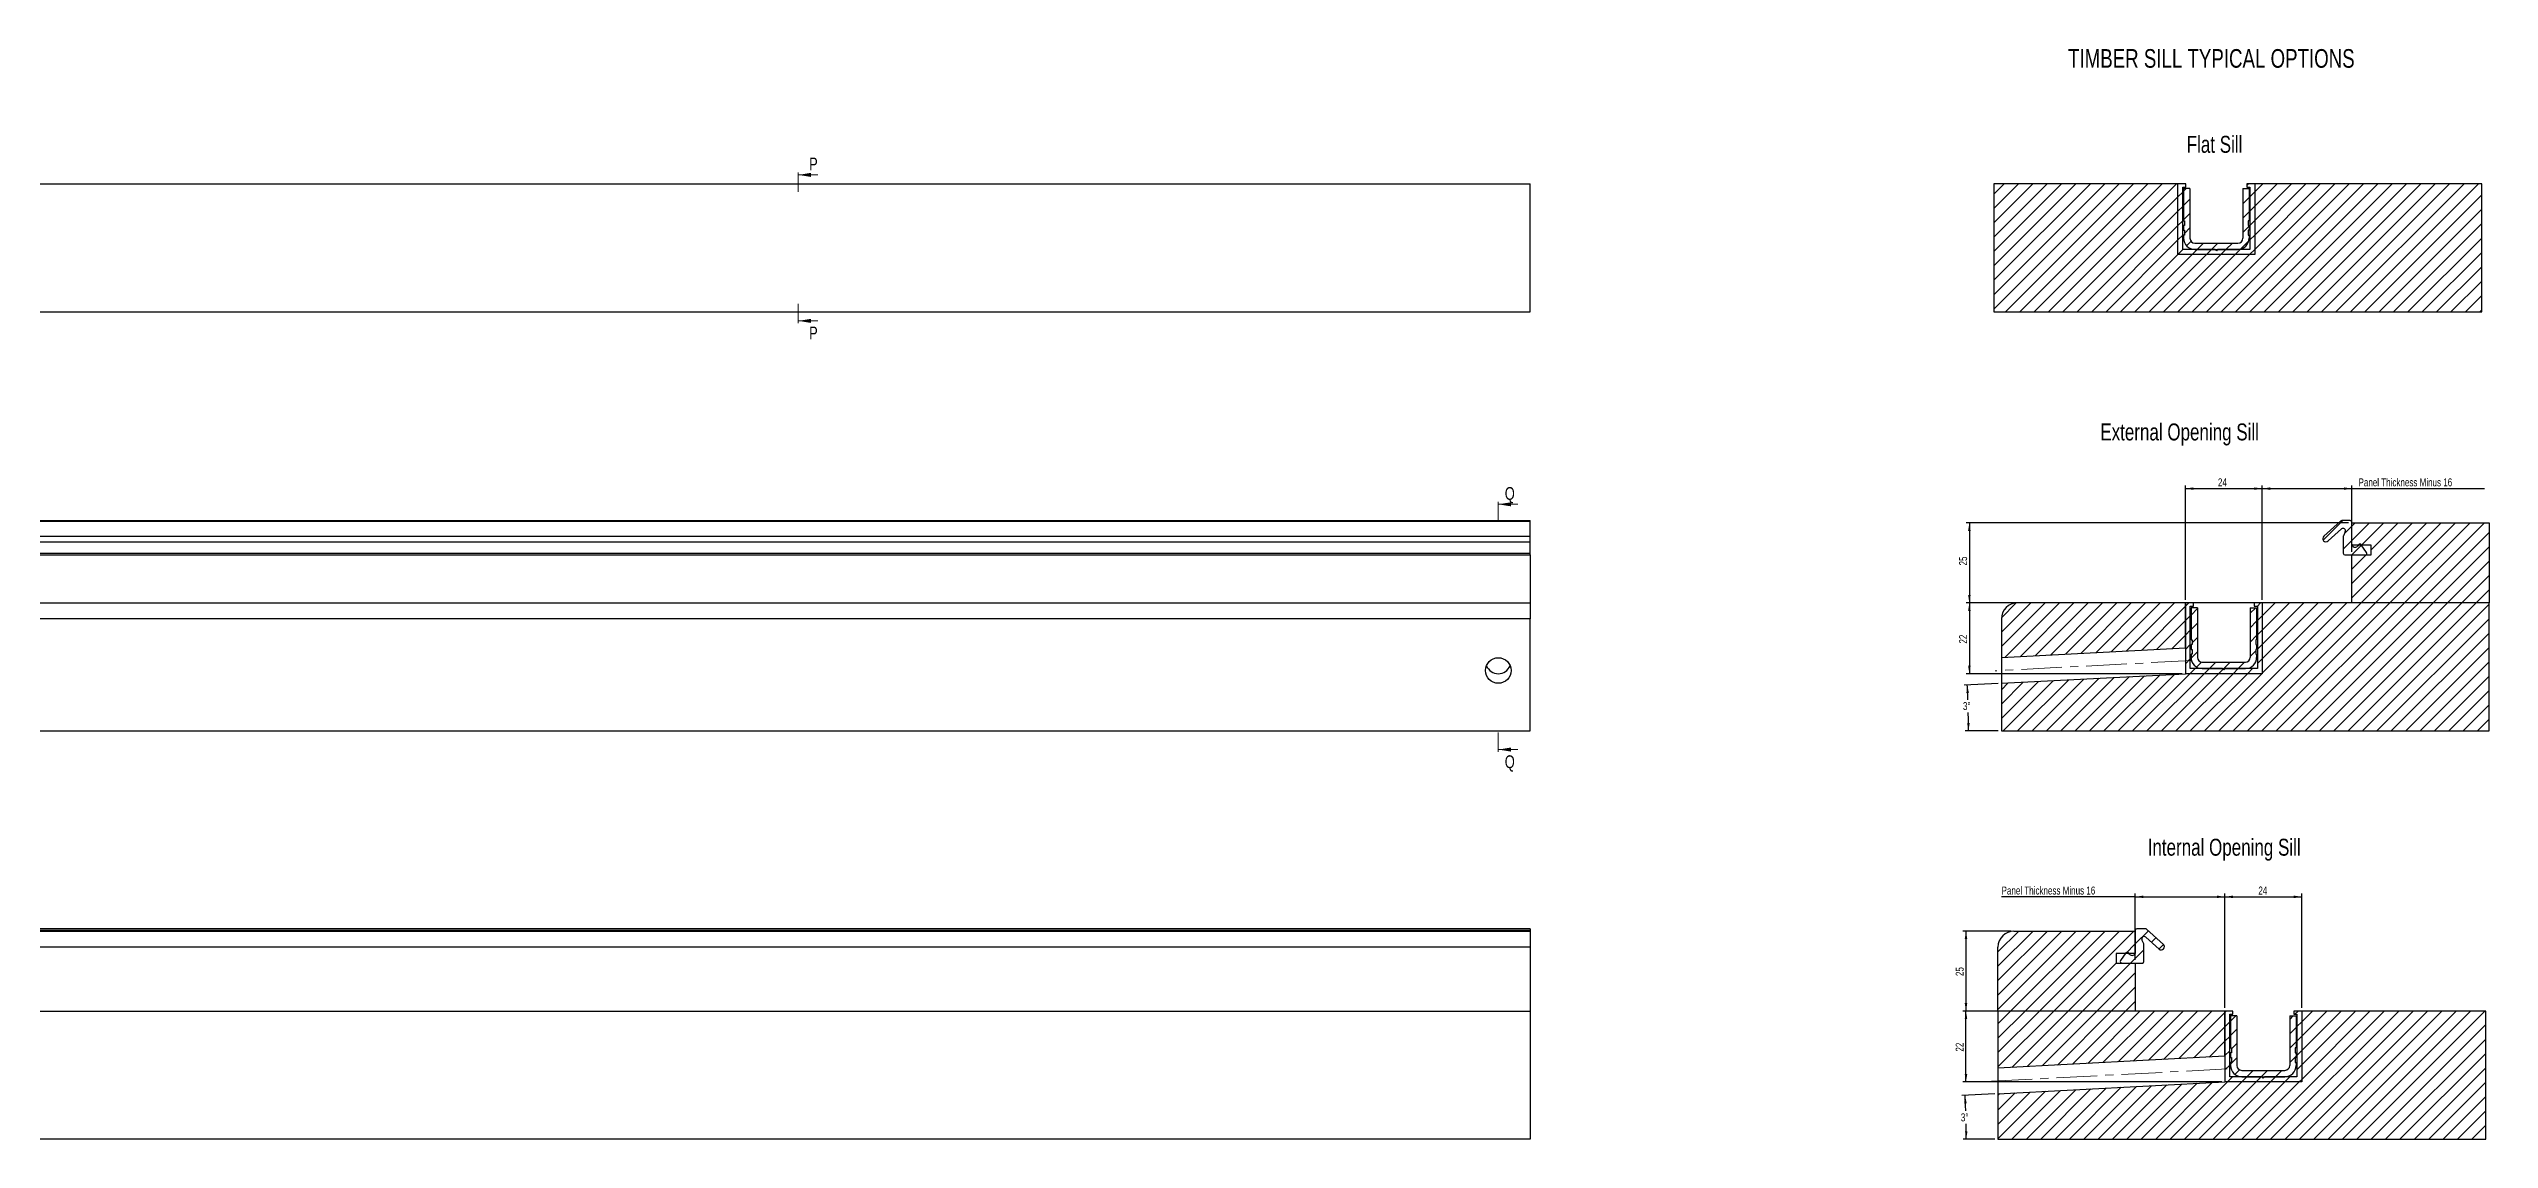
# Paper-space layout 'Sheet3' of a CAD drawing. Header units: millimetres. Extents: x -293767 to 11212, y 2725 to 20337.
# Drawn here: x -26910 to 11212, y 3308 to 20337 of the extents above; entities that cross this region are included whole.
import ezdxf

# ---------------------------------------------------------------- set-up
doc = ezdxf.new("R2010")
doc.units = ezdxf.units.MM
doc.linetypes.add('CENTERX2', pattern=[20.32, 12.7, -2.54, 2.54, -2.54])
doc.layers.add('FORMAT', color=7, linetype='Continuous')
doc.styles.add('SLDTEXTSTYLE0', font='TXT', dxfattribs={"width": 0.75})
doc.dimstyles.new('SLDDIMSTYLE5', dxfattribs={"dimtxt": 125, "dimasz": 125, "dimexe": 0, "dimexo": 0.0625, "dimgap": 31.25, "dimtad": 0, "dimtih": 1, "dimtoh": 1, "dimdec": 4, "dimzin": 12, "dimdsep": 46, "dimtxsty": 'SLDTEXTSTYLE0', "dimsah": 1, "dimcen": 0.09, "dimazin": 3, "dimtfac": 1, "dimtofl": 0, "dimtmove": 0, "dimatfit": 3, "dimfxl": 1, "dimfrac": 2, "dimtolj": 1, "dimtzin": 12, "dimarcsym": 0})
doc.dimstyles.new('SLDDIMSTYLE6', dxfattribs={"dimtxt": 125, "dimasz": 125, "dimexe": 0, "dimexo": 0.0625, "dimgap": 31.25, "dimtad": 1, "dimdec": 0, "dimlfac": 0.02, "dimrnd": 1e-09, "dimzin": 12, "dimdsep": 46, "dimtxsty": 'SLDTEXTSTYLE0', "dimsah": 1, "dimcen": 0.09, "dimadec": 0, "dimazin": 3, "dimtfac": 1, "dimtofl": 0, "dimtmove": 0, "dimatfit": 3, "dimfxl": 1, "dimfrac": 2, "dimtolj": 1, "dimtzin": 12, "dimarcsym": 0})

# ---------------------------------------------------------------- blocks, each defined once
blk = doc.blocks.new('_D_44')
at = {"layer": 'FORMAT', "color": 7, "ltscale": 50}
for p, q in [((3542, 10425), (3009, 10397)), ((3542, 9683), (3027, 9683))]:
    blk.add_line(p, q, dxfattribs=at)
for start, end in [(2.048, 3), (0, 1.2171)]:
    blk.add_arc((-10610, 9683), 13688, start, end, dxfattribs=at)
for points in [[(3059, 10399), (3045, 10274), (3085, 10275)], [(3077, 9683), (3097, 9808), (3057, 9808)]]:
    blk.add_solid(points, dxfattribs=at)
at = {"layer": 'FORMAT', "color": 7, "ltscale": 50, "insert": (2992, 10135), "char_height": 125, "attachment_point": 1, "style": 'SLDTEXTSTYLE0'}
blk.add_mtext('3°', dxfattribs=at)
blk = doc.blocks.new('_D_45')
at = {"layer": 'FORMAT', "color": 7, "ltscale": 50}
for p, q in [((9017, 12933), (3042, 12933)), ((3092, 12933), (3092, 11683)), ((7617, 11683), (3042, 11683))]:
    blk.add_line(p, q, dxfattribs=at)
for points in [[(3092, 12933), (3072, 12808), (3112, 12808)], [(3092, 11683), (3112, 11808), (3072, 11808)]]:
    blk.add_solid(points, dxfattribs=at)
at = {"layer": 'FORMAT', "color": 7, "ltscale": 50, "insert": (2931, 12268), "char_height": 125, "attachment_point": 1, "rotation": 90, "style": 'SLDTEXTSTYLE0'}
blk.add_mtext('25', dxfattribs=at)
blk = doc.blocks.new('_D_46')
at = {"layer": 'FORMAT', "color": 7, "ltscale": 50}
for p, q in [((7667, 11733), (7667, 13518)), ((7667, 13468), (9067, 13468)), ((9067, 12483), (9067, 13518)), ((9067, 13468), (11141, 13468))]:
    blk.add_line(p, q, dxfattribs=at)
for points in [[(7667, 13468), (7792, 13448), (7792, 13488)], [(9067, 13468), (8942, 13488), (8942, 13448)]]:
    blk.add_solid(points, dxfattribs=at)
at = {"layer": 'FORMAT', "color": 7, "ltscale": 50, "insert": (9171, 13629), "char_height": 125, "attachment_point": 1, "style": 'SLDTEXTSTYLE0'}
blk.add_mtext('Panel Thickness Minus 16', dxfattribs=at)
blk = doc.blocks.new('_D_47')
at = {"layer": 'FORMAT', "color": 7, "ltscale": 50}
for p, q in [((6467, 11733), (6467, 13518)), ((6467, 13468), (7667, 13468)), ((7667, 11733), (7667, 13518))]:
    blk.add_line(p, q, dxfattribs=at)
for points in [[(6467, 13468), (6592, 13448), (6592, 13488)], [(7667, 13468), (7542, 13488), (7542, 13448)]]:
    blk.add_solid(points, dxfattribs=at)
at = {"layer": 'FORMAT', "color": 7, "ltscale": 50, "insert": (6975, 13629), "char_height": 125, "attachment_point": 1, "style": 'SLDTEXTSTYLE0'}
blk.add_mtext('24', dxfattribs=at)
blk = doc.blocks.new('_D_48')
at = {"layer": 'FORMAT', "color": 7, "ltscale": 50}
for p, q in [((6417, 11683), (3042, 11683)), ((3092, 11683), (3092, 10578)), ((6417, 10578), (3042, 10578))]:
    blk.add_line(p, q, dxfattribs=at)
for points in [[(3092, 11683), (3072, 11558), (3112, 11558)], [(3092, 10578), (3112, 10703), (3072, 10703)]]:
    blk.add_solid(points, dxfattribs=at)
at = {"layer": 'FORMAT', "color": 7, "ltscale": 50, "insert": (2931, 11048), "char_height": 125, "attachment_point": 1, "rotation": 90, "style": 'SLDTEXTSTYLE0'}
blk.add_mtext('22', dxfattribs=at)
blk = doc.blocks.new('_D_49')
at = {"layer": 'FORMAT', "color": 7, "ltscale": 50}
for p, q in [((3489, 4015), (2976, 3988)), ((3489, 3308), (2993, 3308))]:
    blk.add_line(p, q, dxfattribs=at)
for start, end in [(1.9362, 3), (0, 1.0638)]:
    blk.add_arc((-9994, 3308), 13037, start, end, dxfattribs=at)
for points in [[(3025, 3991), (3011, 3865), (3051, 3867)], [(3043, 3308), (3063, 3433), (3023, 3433)]]:
    blk.add_solid(points, dxfattribs=at)
at = {"layer": 'FORMAT', "color": 7, "ltscale": 50, "insert": (2959, 3711), "char_height": 125, "attachment_point": 1, "style": 'SLDTEXTSTYLE0'}
blk.add_mtext('3°', dxfattribs=at)
blk = doc.blocks.new('_D_50')
at = {"layer": 'FORMAT', "color": 7, "ltscale": 50}
for p, q in [((5684, 7093), (3595, 7093)), ((5684, 6108), (5684, 7143)), ((5684, 7093), (7084, 7093)), ((7084, 5358), (7084, 7143))]:
    blk.add_line(p, q, dxfattribs=at)
for points in [[(5684, 7093), (5809, 7073), (5809, 7113)], [(7084, 7093), (6959, 7113), (6959, 7073)]]:
    blk.add_solid(points, dxfattribs=at)
at = {"layer": 'FORMAT', "color": 7, "ltscale": 50, "insert": (3595, 7254), "char_height": 125, "attachment_point": 1, "style": 'SLDTEXTSTYLE0'}
blk.add_mtext('Panel Thickness Minus 16', dxfattribs=at)
blk = doc.blocks.new('_D_51')
at = {"layer": 'FORMAT', "color": 7, "ltscale": 50}
for p, q in [((7084, 5358), (7084, 7143)), ((7084, 7093), (8284, 7093)), ((8284, 5358), (8284, 7143))]:
    blk.add_line(p, q, dxfattribs=at)
for points in [[(7084, 7093), (7209, 7073), (7209, 7113)], [(8284, 7093), (8159, 7113), (8159, 7073)]]:
    blk.add_solid(points, dxfattribs=at)
at = {"layer": 'FORMAT', "color": 7, "ltscale": 50, "insert": (7606, 7254), "char_height": 125, "attachment_point": 1, "style": 'SLDTEXTSTYLE0'}
blk.add_mtext('24', dxfattribs=at)
blk = doc.blocks.new('_D_52')
at = {"layer": 'FORMAT', "color": 7, "ltscale": 50}
for p, q in [((7034, 5308), (2989, 5308)), ((3039, 4203), (3039, 5308)), ((7034, 4203), (2989, 4203))]:
    blk.add_line(p, q, dxfattribs=at)
for points in [[(3039, 5308), (3019, 5183), (3059, 5183)], [(3039, 4203), (3059, 4328), (3019, 4328)]]:
    blk.add_solid(points, dxfattribs=at)
at = {"layer": 'FORMAT', "color": 7, "ltscale": 50, "insert": (2878, 4676), "char_height": 125, "attachment_point": 1, "rotation": 90, "style": 'SLDTEXTSTYLE0'}
blk.add_mtext('22', dxfattribs=at)
blk = doc.blocks.new('_D_53')
at = {"layer": 'FORMAT', "color": 7, "ltscale": 50}
for p, q in [((3739, 6558), (2989, 6558)), ((3039, 6558), (3039, 5308)), ((3489, 5308), (2989, 5308))]:
    blk.add_line(p, q, dxfattribs=at)
for points in [[(3039, 6558), (3019, 6433), (3059, 6433)], [(3039, 5308), (3059, 5433), (3019, 5433)]]:
    blk.add_solid(points, dxfattribs=at)
at = {"layer": 'FORMAT', "color": 7, "ltscale": 50, "insert": (2878, 5856), "char_height": 125, "attachment_point": 1, "rotation": 90, "style": 'SLDTEXTSTYLE0'}
blk.add_mtext('25', dxfattribs=at)

psp = doc.layouts.new('Sheet3')

# ---------------------------------------------------------------- hatches: boundary and pattern name
at = {"linetype": 'Continuous', "lineweight": 18, "ltscale": 50}
h = psp.add_hatch(dxfattribs=at)
h.set_pattern_fill('ANSI31', scale=50, style=0)
edge = h.paths.add_edge_path(flags=0)
edge.add_line((8957.25535, 12433.03267), (9277.25535, 12433.03267))
edge.add_arc((9277.25535, 12458.03267), 25, 270, 395)
edge.add_line((9297.73415, 12472.37208), (9213.70924, 12592.37208))
edge.add_arc((9193.23044, 12578.03267), 25, 35, 141.45542729)
edge.add_line((9173.67735, 12593.61075), (9156.36153, 12571.8765))
edge.add_arc((9117.25535, 12603.03267), 50, 180, 321.45542729, ccw=False)
edge.add_line((9067.25535, 12603.03267), (9067.25535, 12943.03267))
edge.add_arc((9042.25535, 12943.03267), 25, 0, 90)
edge.add_line((9042.25535, 12968.03267), (8908.09962, 12968.03267))
edge.add_arc((8908.09962, 12943.03267), 25, 90, 132)
edge.add_line((8891.37136, 12961.61129), (8628.79882, 12725.18991))
edge.add_arc((8662.25535, 12688.03267), 50, 132, 312)
edge.add_line((8695.71188, 12650.87542), (8903.83883, 12838.27378))
edge.add_arc((8929.26161, 12810.03893), 37.99374, -25, 132, ccw=False)
edge.add_line((8963.69563, 12793.98208), (8934.59765, 12731.58126))
edge.add_arc((8957.25535, 12721.01581), 25, 155, 180)
edge.add_line((8932.25535, 12721.01581), (8932.25535, 12458.03267))
edge.add_arc((8957.25535, 12458.03267), 25, 180, 270)
h = psp.add_hatch(dxfattribs=at)
h.set_pattern_fill('ANSI31', scale=50, style=0)
edge = h.paths.add_edge_path(flags=0)
edge.add_line((5537.389, 6217.58124), (5453.36409, 6097.58124))
edge.add_arc((5473.84289, 6083.24183), 25, 145, 270)
edge.add_line((5473.84289, 6058.24183), (5793.84289, 6058.24183))
edge.add_arc((5793.84289, 6083.24183), 25, 270, 360)
edge.add_line((5818.84289, 6083.24183), (5818.84289, 6346.22497))
edge.add_arc((5793.84289, 6346.22497), 25, 0, 25)
edge.add_line((5816.50059, 6356.79043), (5787.40261, 6419.19124))
edge.add_arc((5821.83663, 6435.24809), 37.99374, 48, 205, ccw=False)
edge.add_line((5847.25941, 6463.48294), (6055.38636, 6276.08459))
edge.add_arc((6088.84289, 6313.24183), 50, 228, 408)
edge.add_line((6122.29942, 6350.39907), (5859.72688, 6586.82045))
edge.add_arc((5842.99862, 6568.24183), 25, 48, 90)
edge.add_line((5842.99862, 6593.24183), (5708.84289, 6593.24183))
edge.add_arc((5708.84289, 6568.24183), 25, 90, 180)
edge.add_line((5683.84289, 6568.24183), (5683.84289, 6228.24183))
edge.add_arc((5633.84289, 6228.24183), 50, -141.45542729, 0, ccw=False)
edge.add_line((5594.73671, 6197.08567), (5577.42089, 6218.81991))
edge.add_arc((5557.8678, 6203.24183), 25, 38.54457271, 145)
at = {"layer": 'FORMAT', "linetype": 'Continuous', "lineweight": 18, "ltscale": 50}
h = psp.add_hatch(dxfattribs=at)
h.set_pattern_fill('ANSI31', color=256, scale=50, style=0)
h.paths.add_polyline_path([(6350.5396, 18227.80102), (3475.5396, 18227.80102), (3475.5396, 16227.80102), (11095.5396, 16227.80102), (11095.5396, 18227.80102), (7550.5396, 18227.80102), (7550.5396, 17122.80102), (6350.5396, 17122.80102)], flags=0)
h = psp.add_hatch(dxfattribs=at)
h.set_pattern_fill('ANSI31', color=256, scale=50, style=0)
h.paths.add_polyline_path([(6350.5396, 17122.80102), (7550.5396, 17122.80102), (7550.5396, 18227.80102), (7425.5396, 18227.80102), (7425.5396, 18177.80102), (7475.5396, 18177.80102), (7475.5396, 17202.80102), (6970.5396, 17202.80102), (6950.5396, 17182.80102), (6930.5396, 17202.80102), (6425.5396, 17202.80102), (6425.5396, 18177.80102), (6475.5396, 18177.80102), (6475.5396, 18227.80102), (6350.5396, 18227.80102)], flags=0)
h = psp.add_hatch(dxfattribs=at)
h.set_pattern_fill('ANSI31', color=256, scale=50, style=0)
edge = h.paths.add_edge_path(flags=0)
edge.add_arc((6613.0396, 17377.80102), 175, 180, 270)
edge.add_line((6613.0396, 17202.80102), (7288.0396, 17202.80102))
edge.add_arc((7288.0396, 17377.80102), 175, 270, 360)
edge.add_line((7463.0396, 17377.80102), (7463.0396, 17427.80102))
edge.add_line((7463.0396, 17427.80102), (7448.0396, 17427.80102))
edge.add_line((7448.0396, 17427.80102), (7448.0396, 17502.80102))
edge.add_line((7448.0396, 17502.80102), (7463.0396, 17502.80102))
edge.add_line((7463.0396, 17502.80102), (7463.0396, 17577.80102))
edge.add_line((7463.0396, 17577.80102), (7448.0396, 17577.80102))
edge.add_line((7448.0396, 17577.80102), (7448.0396, 17652.80102))
edge.add_line((7448.0396, 17652.80102), (7463.0396, 17652.80102))
edge.add_line((7463.0396, 17652.80102), (7463.0396, 18152.80102))
edge.add_line((7463.0396, 18152.80102), (7363.0396, 18152.80102))
edge.add_line((7363.0396, 18152.80102), (7363.0396, 17377.80102))
edge.add_arc((7288.0396, 17377.80102), 75, 270, 360, ccw=False)
edge.add_line((7288.0396, 17302.80102), (6613.0396, 17302.80102))
edge.add_arc((6613.0396, 17377.80102), 75, 180, 270, ccw=False)
edge.add_line((6538.0396, 17377.80102), (6538.0396, 18152.80102))
edge.add_line((6538.0396, 18152.80102), (6438.0396, 18152.80102))
edge.add_line((6438.0396, 18152.80102), (6438.0396, 17652.80102))
edge.add_line((6438.0396, 17652.80102), (6453.0396, 17652.80102))
edge.add_line((6453.0396, 17652.80102), (6453.0396, 17577.80102))
edge.add_line((6453.0396, 17577.80102), (6438.0396, 17577.80102))
edge.add_line((6438.0396, 17577.80102), (6438.0396, 17502.80102))
edge.add_line((6438.0396, 17502.80102), (6453.0396, 17502.80102))
edge.add_line((6453.0396, 17502.80102), (6453.0396, 17427.80102))
edge.add_line((6453.0396, 17427.80102), (6438.0396, 17427.80102))
edge.add_line((6438.0396, 17427.80102), (6438.0396, 17377.80102))
h = psp.add_hatch(dxfattribs=at)
h.set_pattern_fill('ANSI31', color=256, scale=50, style=0)
h.paths.add_polyline_path([(11212.25535, 11683.03267), (11212.25535, 12933.03267), (9067.25535, 12933.03267), (9067.25535, 12583.03267), (9367.25535, 12583.03267), (9367.25535, 12433.03267), (9067.25535, 12433.03267), (9067.25535, 11683.03267)], flags=0)
h = psp.add_hatch(dxfattribs=at)
h.set_pattern_fill('ANSI31', color=256, scale=50, style=0)
edge = h.paths.add_edge_path(flags=0)
edge.add_arc((3842.25535, 11433.03267), 250, 90, 180)
edge.add_line((3592.25535, 11433.03267), (3592.25535, 10827.90924))
edge.add_line((3592.25535, 10827.90924), (6467.25535, 10978.5816))
edge.add_line((6467.25535, 10978.5816), (6467.25535, 11683.03267))
edge.add_line((6467.25535, 11683.03267), (3842.25535, 11683.03267))
h = psp.add_hatch(dxfattribs=at)
h.set_pattern_fill('ANSI31', color=256, scale=50, style=0)
h.paths.add_polyline_path([(11212.25535, 11683.03267), (7667.25535, 11683.03267), (7667.25535, 10578.03267), (6467.25535, 10578.03267), (3592.25535, 10427.3603), (3592.25535, 9683.03267), (11212.25535, 9683.03267)], flags=0)
h = psp.add_hatch(dxfattribs=at)
h.set_pattern_fill('ANSI31', color=256, scale=50, style=0)
h.paths.add_polyline_path([(6467.25535, 10578.03267), (7667.25535, 10578.03267), (7667.25535, 11683.03267), (7542.25535, 11683.03267), (7542.25535, 11633.03267), (7592.25535, 11633.03267), (7592.25535, 10658.03267), (7087.25535, 10658.03267), (7067.25535, 10638.03267), (7047.25535, 10658.03267), (6542.25535, 10658.03267), (6542.25535, 11633.03267), (6592.25535, 11633.03267), (6592.25535, 11683.03267), (6467.25535, 11683.03267)], flags=0)
h = psp.add_hatch(dxfattribs=at)
h.set_pattern_fill('ANSI31', color=256, scale=50, style=0)
edge = h.paths.add_edge_path(flags=0)
edge.add_arc((6729.75535, 10833.03267), 175, 180, 270)
edge.add_line((6729.75535, 10658.03267), (7404.75535, 10658.03267))
edge.add_arc((7404.75535, 10833.03267), 175, 270, 360)
edge.add_line((7579.75535, 10833.03267), (7579.75535, 10883.03267))
edge.add_line((7579.75535, 10883.03267), (7564.75535, 10883.03267))
edge.add_line((7564.75535, 10883.03267), (7564.75535, 10958.03267))
edge.add_line((7564.75535, 10958.03267), (7579.75535, 10958.03267))
edge.add_line((7579.75535, 10958.03267), (7579.75535, 11033.03267))
edge.add_line((7579.75535, 11033.03267), (7564.75535, 11033.03267))
edge.add_line((7564.75535, 11033.03267), (7564.75535, 11108.03267))
edge.add_line((7564.75535, 11108.03267), (7579.75535, 11108.03267))
edge.add_line((7579.75535, 11108.03267), (7579.75535, 11608.03267))
edge.add_line((7579.75535, 11608.03267), (7479.75535, 11608.03267))
edge.add_line((7479.75535, 11608.03267), (7479.75535, 10833.03267))
edge.add_arc((7404.75535, 10833.03267), 75, 270, 360, ccw=False)
edge.add_line((7404.75535, 10758.03267), (6729.75535, 10758.03267))
edge.add_arc((6729.75535, 10833.03267), 75, 180, 270, ccw=False)
edge.add_line((6654.75535, 10833.03267), (6654.75535, 11608.03267))
edge.add_line((6654.75535, 11608.03267), (6554.75535, 11608.03267))
edge.add_line((6554.75535, 11608.03267), (6554.75535, 11108.03267))
edge.add_line((6554.75535, 11108.03267), (6569.75535, 11108.03267))
edge.add_line((6569.75535, 11108.03267), (6569.75535, 11033.03267))
edge.add_line((6569.75535, 11033.03267), (6554.75535, 11033.03267))
edge.add_line((6554.75535, 11033.03267), (6554.75535, 10958.03267))
edge.add_line((6554.75535, 10958.03267), (6569.75535, 10958.03267))
edge.add_line((6569.75535, 10958.03267), (6569.75535, 10883.03267))
edge.add_line((6569.75535, 10883.03267), (6554.75535, 10883.03267))
edge.add_line((6554.75535, 10883.03267), (6554.75535, 10833.03267))
h = psp.add_hatch(dxfattribs=at)
h.set_pattern_fill('ANSI31', color=256, scale=50, style=0)
edge = h.paths.add_edge_path(flags=0)
edge.add_line((5683.84289, 6208.24183), (5683.84289, 6558.24183))
edge.add_line((5683.84289, 6558.24183), (3788.84289, 6558.24183))
edge.add_arc((3788.84289, 6308.24183), 250, 90, 180)
edge.add_line((3538.84289, 6308.24183), (3538.84289, 5308.24183))
edge.add_line((3538.84289, 5308.24183), (5683.84289, 5308.24183))
edge.add_line((5683.84289, 5308.24183), (5683.84289, 6058.24183))
edge.add_line((5683.84289, 6058.24183), (5383.84289, 6058.24183))
edge.add_line((5383.84289, 6058.24183), (5383.84289, 6208.24183))
edge.add_line((5383.84289, 6208.24183), (5683.84289, 6208.24183))
h = psp.add_hatch(dxfattribs=at)
h.set_pattern_fill('ANSI31', color=256, scale=50, style=0)
h.paths.add_polyline_path([(3538.84289, 4017.45625), (3538.84289, 3308.24183), (11158.84289, 3308.24183), (11158.84289, 5308.24183), (8283.84289, 5308.24183), (8283.84289, 4203.24183), (7083.84289, 4203.24183)], flags=0)
h = psp.add_hatch(dxfattribs=at)
h.set_pattern_fill('ANSI31', color=256, scale=50, style=0)
h.paths.add_polyline_path([(3538.84289, 4418.00519), (7083.84289, 4603.79077), (7083.84289, 5308.24183), (3538.84289, 5308.24183)], flags=0)
h = psp.add_hatch(dxfattribs=at)
h.set_pattern_fill('ANSI31', color=256, scale=50, style=0)
h.paths.add_polyline_path([(7083.84289, 4203.24183), (8283.84289, 4203.24183), (8283.84289, 5308.24183), (8158.84289, 5308.24183), (8158.84289, 5258.24183), (8208.84289, 5258.24183), (8208.84289, 4283.24183), (7703.84289, 4283.24183), (7683.84289, 4263.24183), (7663.84289, 4283.24183), (7158.84289, 4283.24183), (7158.84289, 5258.24183), (7208.84289, 5258.24183), (7208.84289, 5308.24183), (7083.84289, 5308.24183)], flags=0)
h = psp.add_hatch(dxfattribs=at)
h.set_pattern_fill('ANSI31', color=256, scale=50, style=0)
edge = h.paths.add_edge_path(flags=0)
edge.add_arc((7346.34289, 4458.24183), 175, 180, 270)
edge.add_line((7346.34289, 4283.24183), (8021.34289, 4283.24183))
edge.add_arc((8021.34289, 4458.24183), 175, 270, 360)
edge.add_line((8196.34289, 4458.24183), (8196.34289, 4508.24183))
edge.add_line((8196.34289, 4508.24183), (8181.34289, 4508.24183))
edge.add_line((8181.34289, 4508.24183), (8181.34289, 4583.24183))
edge.add_line((8181.34289, 4583.24183), (8196.34289, 4583.24183))
edge.add_line((8196.34289, 4583.24183), (8196.34289, 4658.24183))
edge.add_line((8196.34289, 4658.24183), (8181.34289, 4658.24183))
edge.add_line((8181.34289, 4658.24183), (8181.34289, 4733.24183))
edge.add_line((8181.34289, 4733.24183), (8196.34289, 4733.24183))
edge.add_line((8196.34289, 4733.24183), (8196.34289, 5233.24183))
edge.add_line((8196.34289, 5233.24183), (8096.34289, 5233.24183))
edge.add_line((8096.34289, 5233.24183), (8096.34289, 4458.24183))
edge.add_arc((8021.34289, 4458.24183), 75, 270, 360, ccw=False)
edge.add_line((8021.34289, 4383.24183), (7346.34289, 4383.24183))
edge.add_arc((7346.34289, 4458.24183), 75, 180, 270, ccw=False)
edge.add_line((7271.34289, 4458.24183), (7271.34289, 5233.24183))
edge.add_line((7271.34289, 5233.24183), (7171.34289, 5233.24183))
edge.add_line((7171.34289, 5233.24183), (7171.34289, 4733.24183))
edge.add_line((7171.34289, 4733.24183), (7186.34289, 4733.24183))
edge.add_line((7186.34289, 4733.24183), (7186.34289, 4658.24183))
edge.add_line((7186.34289, 4658.24183), (7171.34289, 4658.24183))
edge.add_line((7171.34289, 4658.24183), (7171.34289, 4583.24183))
edge.add_line((7171.34289, 4583.24183), (7186.34289, 4583.24183))
edge.add_line((7186.34289, 4583.24183), (7186.34289, 4508.24183))
edge.add_line((7186.34289, 4508.24183), (7171.34289, 4508.24183))
edge.add_line((7171.34289, 4508.24183), (7171.34289, 4458.24183))

# ---------------------------------------------------------------- linework, layer by layer
at = {"color": 7, "linetype": 'Continuous', "lineweight": 18, "ltscale": 50}
for p, q in [((-15201.60372, 18101.80102), (-15201.60372, 18405.80102)), ((-14897.60372, 18367.80102), (-15201.60372, 18367.80102)), ((-15201.60372, 16049.80102), (-15201.60372, 16353.95302)), ((-14897.60372, 16087.80102), (-15201.60372, 16087.80102)), ((-4267.04222, 12957.03267), (-4267.04222, 13261.03267)), ((-3963.04222, 13223.03267), (-4267.04222, 13223.03267)), ((-4267.04222, 9355.03267), (-4267.04222, 9659.18467)), ((-3963.04222, 9393.03267), (-4267.04222, 9393.03267))]:
    psp.add_line(p, q, dxfattribs=at)
at = {"color": 7, "linetype": 'Continuous', "lineweight": 25, "ltscale": 50}
for p, q in [((-293767.04222, 18227.80102), (-3767.04222, 18227.80102)), ((-3767.04222, 16227.80102), (-3767.04222, 18227.80102)), ((3475.5396, 18227.80102), (3475.5396, 16227.80102)), ((6350.5396, 18227.80102), (3475.5396, 18227.80102)), ((6350.5396, 17122.80102), (6350.5396, 18227.80102)), ((6475.5396, 18227.80102), (6350.5396, 18227.80102)), ((6425.5396, 18177.80102), (6475.5396, 18177.80102)), ((6425.5396, 17202.80102), (6425.5396, 18177.80102)), ((6438.0396, 18152.80102), (6438.0396, 17652.80102)), ((6538.0396, 18152.80102), (6438.0396, 18152.80102)), ((6475.5396, 18177.80102), (6475.5396, 18227.80102)), ((6538.0396, 18152.80102), (6538.0396, 17377.80102)), ((7363.0396, 18152.80102), (7363.0396, 17377.80102)), ((7363.0396, 18152.80102), (7463.0396, 18152.80102)), ((7425.5396, 18227.80102), (7425.5396, 18177.80102)), ((7550.5396, 18227.80102), (7425.5396, 18227.80102)), ((7425.5396, 18177.80102), (7475.5396, 18177.80102)), ((7463.0396, 18152.80102), (7463.0396, 17652.80102)), ((7475.5396, 18177.80102), (7475.5396, 17202.80102)), ((7550.5396, 18227.80102), (7550.5396, 17122.80102)), ((11095.5396, 18227.80102), (7550.5396, 18227.80102)), ((11095.5396, 16227.80102), (11095.5396, 18227.80102)), ((6438.0396, 17652.80102), (6453.0396, 17652.80102)), ((6438.0396, 17577.80102), (6438.0396, 17502.80102)), ((6453.0396, 17577.80102), (6438.0396, 17577.80102)), ((6453.0396, 17652.80102), (6453.0396, 17577.80102)), ((7463.0396, 17652.80102), (7448.0396, 17652.80102)), ((7448.0396, 17652.80102), (7448.0396, 17577.80102)), ((7448.0396, 17577.80102), (7463.0396, 17577.80102)), ((7463.0396, 17577.80102), (7463.0396, 17502.80102)), ((6930.5396, 17202.80102), (6425.5396, 17202.80102)), ((6438.0396, 17502.80102), (6453.0396, 17502.80102)), ((6438.0396, 17427.80102), (6438.0396, 17377.80102)), ((6453.0396, 17427.80102), (6438.0396, 17427.80102)), ((6453.0396, 17502.80102), (6453.0396, 17427.80102)), ((6613.0396, 17302.80102), (7288.0396, 17302.80102)), ((6613.0396, 17202.80102), (7288.0396, 17202.80102)), ((6950.5396, 17182.80102), (6930.5396, 17202.80102)), ((6970.5396, 17202.80102), (6950.5396, 17182.80102)), ((7475.5396, 17202.80102), (6970.5396, 17202.80102)), ((7463.0396, 17502.80102), (7448.0396, 17502.80102)), ((7448.0396, 17502.80102), (7448.0396, 17427.80102)), ((7448.0396, 17427.80102), (7463.0396, 17427.80102)), ((7463.0396, 17427.80102), (7463.0396, 17377.80102)), ((7550.5396, 17122.80102), (6350.5396, 17122.80102)), ((-293767.04222, 16227.80102), (-3767.04222, 16227.80102)), ((3475.5396, 16227.80102), (11095.5396, 16227.80102)), ((-293767.04222, 12968.03267), (-3767.04222, 12968.03267)), ((-3767.04222, 12961.61129), (-3767.04222, 12968.03267)), ((9042.25535, 12968.03267), (8908.09962, 12968.03267)), ((-293767.04222, 12961.61129), (-3767.04222, 12961.61129)), ((-293767.04222, 12725.18991), (-3767.04222, 12725.18991)), ((-293767.04222, 12638.03267), (-3767.04222, 12638.03267)), ((-3767.04222, 12725.18991), (-3767.04222, 12961.61129)), ((-3767.04222, 12638.03267), (-3767.04222, 12725.18991)), ((-3767.04222, 12458.03267), (-3767.04222, 12638.03267)), ((8891.37136, 12961.61129), (8628.79882, 12725.18991)), ((8695.71188, 12650.87542), (8903.83883, 12838.27378)), ((8932.25535, 12721.01581), (8932.25535, 12458.03267)), ((8963.69563, 12793.98208), (8934.59765, 12731.58126)), ((9067.25535, 12603.03267), (9067.25535, 12943.03267)), ((9067.25535, 12583.03267), (9067.25535, 12933.03267)), ((9067.25535, 12933.03267), (11212.25535, 12933.03267)), ((9367.25535, 12583.03267), (9067.25535, 12583.03267)), ((9173.67735, 12593.61075), (9156.36153, 12571.8765)), ((9297.73415, 12472.37208), (9213.70924, 12592.37208)), ((9367.25535, 12433.03267), (9367.25535, 12583.03267)), ((11212.25535, 12933.03267), (11212.25535, 11683.03267)), ((-293767.04222, 12458.03267), (-3767.04222, 12458.03267)), ((-293767.04222, 12433.03267), (-3767.04222, 12433.03267)), ((-3767.04222, 12433.03267), (-3767.04222, 12458.03267)), ((-3767.04222, 12433.03267), (-3767.04222, 11683.03267)), ((8957.25535, 12433.03267), (9277.25535, 12433.03267)), ((9067.25535, 11683.03267), (9067.25535, 12433.03267)), ((9067.25535, 12433.03267), (9367.25535, 12433.03267)), ((-293767.04222, 11683.03267), (-3767.04222, 11683.03267)), ((-3767.04222, 11683.03267), (-3767.04222, 11433.03267)), ((6467.25535, 11683.03267), (3842.25535, 11683.03267)), ((6467.25535, 10978.5816), (6467.25535, 11683.03267)), ((6467.25535, 11683.03267), (6467.25535, 10578.03267)), ((6592.25535, 11683.03267), (6467.25535, 11683.03267)), ((6542.25535, 11633.03267), (6592.25535, 11633.03267)), ((6542.25535, 10658.03267), (6542.25535, 11633.03267)), ((6554.75535, 11608.03267), (6554.75535, 11108.03267)), ((6654.75535, 11608.03267), (6554.75535, 11608.03267)), ((6592.25535, 11633.03267), (6592.25535, 11683.03267)), ((6654.75535, 11608.03267), (6654.75535, 10833.03267)), ((7479.75535, 11608.03267), (7479.75535, 10833.03267)), ((7479.75535, 11608.03267), (7579.75535, 11608.03267)), ((7542.25535, 11683.03267), (7542.25535, 11633.03267)), ((7667.25535, 11683.03267), (7542.25535, 11683.03267)), ((7542.25535, 11633.03267), (7592.25535, 11633.03267)), ((7579.75535, 11608.03267), (7579.75535, 11108.03267)), ((7592.25535, 11633.03267), (7592.25535, 10658.03267)), ((7667.25535, 11683.03267), (7667.25535, 10578.03267)), ((11212.25535, 11683.03267), (7667.25535, 11683.03267)), ((11212.25535, 11683.03267), (9067.25535, 11683.03267)), ((11212.25535, 9683.03267), (11212.25535, 11683.03267)), ((-3767.04222, 11433.03267), (-293767.04222, 11433.03267)), ((-3767.04222, 9683.03267), (-3767.04222, 11433.03267)), ((3592.25535, 11433.03267), (3592.25535, 10827.90924)), ((6554.75535, 11108.03267), (6569.75535, 11108.03267)), ((6569.75535, 11108.03267), (6569.75535, 11033.03267)), ((7579.75535, 11108.03267), (7564.75535, 11108.03267)), ((7564.75535, 11108.03267), (7564.75535, 11033.03267)), ((6467.25535, 10978.5816), (3592.25535, 10827.90924)), ((3592.25535, 10827.90924), (3592.25535, 10427.3603)), ((6554.75535, 11033.03267), (6554.75535, 10958.03267)), ((6569.75535, 11033.03267), (6554.75535, 11033.03267)), ((6554.75535, 10958.03267), (6569.75535, 10958.03267)), ((6554.75535, 10883.03267), (6554.75535, 10833.03267)), ((6569.75535, 10883.03267), (6554.75535, 10883.03267)), ((6569.75535, 10958.03267), (6569.75535, 10883.03267)), ((6729.75535, 10758.03267), (7404.75535, 10758.03267)), ((7564.75535, 11033.03267), (7579.75535, 11033.03267)), ((7579.75535, 10958.03267), (7564.75535, 10958.03267)), ((7564.75535, 10958.03267), (7564.75535, 10883.03267)), ((7564.75535, 10883.03267), (7579.75535, 10883.03267)), ((7579.75535, 11033.03267), (7579.75535, 10958.03267)), ((7579.75535, 10883.03267), (7579.75535, 10833.03267)), ((3592.25535, 10427.3603), (6467.25535, 10578.03267)), ((3592.25535, 10427.3603), (3592.25535, 9683.03267)), ((7667.25535, 10578.03267), (6467.25535, 10578.03267)), ((7047.25535, 10658.03267), (6542.25535, 10658.03267)), ((6729.75535, 10658.03267), (7404.75535, 10658.03267)), ((7067.25535, 10638.03267), (7047.25535, 10658.03267)), ((7087.25535, 10658.03267), (7067.25535, 10638.03267)), ((7592.25535, 10658.03267), (7087.25535, 10658.03267)), ((-293767.04222, 9683.03267), (-3767.04222, 9683.03267)), ((3592.25535, 9683.03267), (11212.25535, 9683.03267)), ((-3767.04222, 6593.24183), (-293767.04222, 6593.24183)), ((-3767.04222, 6568.24183), (-293767.04222, 6568.24183)), ((-293767.04222, 6558.24183), (-3767.04222, 6558.24183)), ((-3767.04222, 6593.24183), (-3767.04222, 6568.24183)), ((-3767.04222, 6568.24183), (-3767.04222, 6558.24183)), ((-3767.04222, 6558.24183), (-3767.04222, 6308.24183)), ((3788.84289, 6558.24183), (5683.84289, 6558.24183)), ((5683.84289, 6568.24183), (5683.84289, 6228.24183)), ((5683.84289, 6558.24183), (5683.84289, 6208.24183)), ((5842.99862, 6593.24183), (5708.84289, 6593.24183)), ((6122.29942, 6350.39907), (5859.72688, 6586.82045)), ((-3767.04222, 6308.24183), (-293767.04222, 6308.24183)), ((-3767.04222, 6308.24183), (-3767.04222, 5308.24183)), ((3538.84289, 5308.24183), (3538.84289, 6308.24183)), ((5683.84289, 6208.24183), (5383.84289, 6208.24183)), ((5383.84289, 6208.24183), (5383.84289, 6058.24183)), ((5537.389, 6217.58124), (5453.36409, 6097.58124)), ((5594.73671, 6197.08567), (5577.42089, 6218.81991)), ((5816.50059, 6356.79043), (5787.40261, 6419.19124)), ((5818.84289, 6083.24183), (5818.84289, 6346.22497)), ((5847.25941, 6463.48294), (6055.38636, 6276.08459)), ((5383.84289, 6058.24183), (5683.84289, 6058.24183)), ((5473.84289, 6058.24183), (5793.84289, 6058.24183)), ((5683.84289, 6058.24183), (5683.84289, 5308.24183)), ((-293767.04222, 5308.24183), (-3767.04222, 5308.24183)), ((-3767.04222, 5308.24183), (-3767.04222, 3308.24183)), ((5683.84289, 5308.24183), (3538.84289, 5308.24183)), ((3538.84289, 5308.24183), (3538.84289, 4418.00519)), ((7083.84289, 5308.24183), (3538.84289, 5308.24183)), ((7083.84289, 4603.79077), (7083.84289, 5308.24183)), ((7208.84289, 5308.24183), (7083.84289, 5308.24183)), ((7083.84289, 5308.24183), (7083.84289, 4203.24183)), ((7158.84289, 5258.24183), (7208.84289, 5258.24183)), ((7158.84289, 4283.24183), (7158.84289, 5258.24183)), ((7171.34289, 5233.24183), (7171.34289, 4733.24183)), ((7271.34289, 5233.24183), (7171.34289, 5233.24183)), ((7208.84289, 5258.24183), (7208.84289, 5308.24183)), ((7271.34289, 5233.24183), (7271.34289, 4458.24183)), ((8096.34289, 5233.24183), (8096.34289, 4458.24183)), ((8096.34289, 5233.24183), (8196.34289, 5233.24183)), ((8158.84289, 5308.24183), (8158.84289, 5258.24183)), ((8283.84289, 5308.24183), (8158.84289, 5308.24183)), ((8158.84289, 5258.24183), (8208.84289, 5258.24183)), ((8196.34289, 5233.24183), (8196.34289, 4733.24183)), ((8208.84289, 5258.24183), (8208.84289, 4283.24183)), ((8283.84289, 5308.24183), (8283.84289, 4203.24183)), ((11158.84289, 5308.24183), (8283.84289, 5308.24183)), ((11158.84289, 3308.24183), (11158.84289, 5308.24183)), ((7083.84289, 4603.79077), (3538.84289, 4418.00519)), ((7171.34289, 4733.24183), (7186.34289, 4733.24183)), ((7186.34289, 4658.24183), (7171.34289, 4658.24183)), ((7171.34289, 4658.24183), (7171.34289, 4583.24183)), ((7171.34289, 4583.24183), (7186.34289, 4583.24183)), ((7186.34289, 4733.24183), (7186.34289, 4658.24183)), ((7186.34289, 4583.24183), (7186.34289, 4508.24183)), ((8196.34289, 4733.24183), (8181.34289, 4733.24183)), ((8181.34289, 4733.24183), (8181.34289, 4658.24183)), ((8181.34289, 4658.24183), (8196.34289, 4658.24183)), ((8196.34289, 4583.24183), (8181.34289, 4583.24183)), ((8181.34289, 4583.24183), (8181.34289, 4508.24183)), ((8196.34289, 4658.24183), (8196.34289, 4583.24183)), ((3538.84289, 4418.00519), (3538.84289, 4017.45625)), ((3538.84289, 4017.45625), (7083.84289, 4203.24183)), ((8283.84289, 4203.24183), (7083.84289, 4203.24183)), ((7663.84289, 4283.24183), (7158.84289, 4283.24183)), ((7171.34289, 4508.24183), (7171.34289, 4458.24183)), ((7186.34289, 4508.24183), (7171.34289, 4508.24183)), ((7346.34289, 4383.24183), (8021.34289, 4383.24183)), ((7346.34289, 4283.24183), (8021.34289, 4283.24183)), ((7683.84289, 4263.24183), (7663.84289, 4283.24183)), ((7703.84289, 4283.24183), (7683.84289, 4263.24183)), ((8208.84289, 4283.24183), (7703.84289, 4283.24183)), ((8181.34289, 4508.24183), (8196.34289, 4508.24183)), ((8196.34289, 4508.24183), (8196.34289, 4458.24183)), ((3538.84289, 4017.45625), (3538.84289, 3308.24183)), ((-3767.04222, 3308.24183), (-293767.04222, 3308.24183)), ((3538.84289, 3308.24183), (11158.84289, 3308.24183))]:
    psp.add_line(p, q, dxfattribs=at)
at = {"color": 7, "linetype": 'Continuous', "lineweight": 25, "ltscale": 2500}
for centre, radius, start, end in [((6613.0396, 17377.80102), 175, 180, 270), ((6613.0396, 17377.80102), 75, 180, 270), ((7288.0396, 17377.80102), 75, 270, 0), ((7288.0396, 17377.80102), 175, 270, 0), ((8908.09962, 12943.03267), 25, 90, 132), ((9042.25535, 12943.03267), 25, 0, 90), ((8662.25535, 12688.03267), 50, 132, 312), ((8929.26161, 12810.03893), 37.99374, 335, 132), ((8957.25535, 12721.01581), 25, 155, 180), ((9117.25535, 12603.03267), 50, 180, 321.45542729), ((9193.23044, 12578.03267), 25, 35, 141.45542729), ((8957.25535, 12458.03267), 25, 180, 270), ((9277.25535, 12458.03267), 25, 270, 35), ((3842.25535, 11433.03267), 250, 90, 180), ((6729.75535, 10833.03267), 175, 180, 270), ((6729.75535, 10833.03267), 75, 180, 270), ((7404.75535, 10833.03267), 75, 270, 0), ((7404.75535, 10833.03267), 175, 270, 0), ((3788.84289, 6308.24183), 250, 90, 180), ((5708.84289, 6568.24183), 25, 90, 180), ((5842.99862, 6568.24183), 25, 48, 90), ((5557.8678, 6203.24183), 25, 38.54457271, 145), ((5633.84289, 6228.24183), 50, 218.54457271, 0), ((5821.83663, 6435.24809), 37.99374, 48, 205), ((5793.84289, 6346.22497), 25, 0, 25), ((6088.84289, 6313.24183), 50, 228, 48), ((5473.84289, 6083.24183), 25, 145, 270), ((5793.84289, 6083.24183), 25, 270, 0), ((7346.34289, 4458.24183), 175, 180, 270), ((7346.34289, 4458.24183), 75, 180, 270), ((8021.34289, 4458.24183), 75, 270, 0), ((8021.34289, 4458.24183), 175, 270, 0)]:
    psp.add_arc(centre, radius, start, end, dxfattribs=at)
psp.add_ellipse((-4267.04222, 10627.63477), major_axis=(0, -200.27447), ratio=0.9986295348, dxfattribs=at)
for start_param, end_param in [(5.0980424439, 6.2831853072), (0, 1.1851428633)]:
    psp.add_ellipse((-4267.04222, 10778.30713), major_axis=(0, -200.27447), ratio=0.9986295348, start_param=start_param, end_param=end_param, dxfattribs=at)
at = {"color": 7, "linetype": 'Continuous', "lineweight": 18, "ltscale": 50}
for points in [[(-15201.60372, 18367.80102), (-15001.60372, 18335.80102), (-15001.60372, 18399.80102)], [(-15201.60372, 16087.80102), (-15001.60372, 16055.80102), (-15001.60372, 16119.80102)], [(-4267.04222, 13223.03267), (-4067.04222, 13191.03267), (-4067.04222, 13255.03267)], [(-4267.04222, 9393.03267), (-4067.04222, 9361.03267), (-4067.04222, 9425.03267)]]:
    psp.add_solid(points, dxfattribs=at)
at = {"layer": 'FORMAT', "color": 7, "linetype": 'CENTERX2', "lineweight": 18, "ltscale": 50}
for p, q in [((6567.1183, 10783.54073), (3492.39239, 10622.40117)), ((3438.97994, 4212.49713), (7183.70585, 4408.7499))]:
    psp.add_line(p, q, dxfattribs=at)

# ---------------------------------------------------------------- texts
at = {"color": 7, "linetype": 'Continuous', "ltscale": 50, "char_height": 200, "attachment_point": 1, "style": 'SLDTEXTSTYLE0'}
for s, insert in [('P', (-15032.62436, 18637.84231)), ('P', (-15032.62436, 15997.87727)), ('Q', (-4165.57319, 13493.07395)), ('Q', (-4165.57319, 9303.10892))]:
    psp.add_mtext(s, dxfattribs=dict(at, insert=insert))
at = {"layer": 'FORMAT', "color": 7, "ltscale": 50, "attachment_point": 1, "style": 'SLDTEXTSTYLE0'}
for s, insert, char_height in [('TIMBER SILL TYPICAL OPTIONS', (4633.76241, 20332.33357), 291.0416667), ('Flat Sill', (6486.67552, 18977.43201), 264.583333), ('External Opening Sill', (5137.5465, 14485.50544), 264.5833333), ('Internal Opening Sill', (5877.39121, 8000.21866), 264.5833333)]:
    psp.add_mtext(s, dxfattribs=dict(at, insert=insert, char_height=char_height))

# ---------------------------------------------------------------- dimensions: what is measured, and where the dimension line sits
at = {"layer": 'FORMAT', "color": 7, "ltscale": 50}
for base, p1, p2, picture, middle in [((7667.25535, 13468.03267), (6467.25535, 11683.03267), (7667.25535, 11683.03267), '_D_47', (7067.25535, 13468.03267)), ((8283.84289, 7093.24183), (7083.84289, 5308.24183), (8283.84289, 5308.24183), '_D_51', (7697.92207, 7093.24183))]:
    dim = psp.add_linear_dim(base=base, p1=p1, p2=p2, dimstyle='SLDDIMSTYLE6', dxfattribs=at)
    dim.commit()
    dim.dimension.update_dxf_attribs({"geometry": picture, "text_midpoint": middle, "dimtype": 160})
for base, p1, p2, picture, middle in [((9067.25535, 13468.03267), (7667.25535, 11683.03267), (9067.25535, 12433.03267), '_D_46', (10155.64796, 13468.03267)), ((7083.84289, 7093.24183), (5683.84289, 6058.24183), (7083.84289, 5308.24183), '_D_50', (4579.57707, 7093.24183))]:
    dim = psp.add_linear_dim(base=base, p1=p1, p2=p2, text='Panel Thickness Minus 16', dimstyle='SLDDIMSTYLE6', dxfattribs=at)
    dim.commit()
    dim.dimension.update_dxf_attribs({"geometry": picture, "text_midpoint": middle, "dimtype": 160})
for base, p1, p2, picture, middle in [((3092.25535, 11683.03267), (9067.25535, 12933.03267), (7667.25535, 11683.03267), '_D_45', (3092.25535, 12360.85909)), ((3092.25535, 10578.03267), (6467.25535, 11683.03267), (6467.25535, 10578.03267), '_D_48', (3092.25535, 11140.24481)), ((3038.84289, 5308.24183), (3788.84289, 6558.24183), (3538.84289, 5308.24183), '_D_53', (3038.84289, 5948.70324)), ((3038.84289, 5308.24183), (7083.84289, 4203.24183), (7083.84289, 5308.24183), '_D_52', (3038.84289, 4768.26334))]:
    dim = psp.add_linear_dim(base=base, p1=p1, p2=p2, angle=90, dimstyle='SLDDIMSTYLE6', dxfattribs=at)
    dim.commit()
    dim.dimension.update_dxf_attribs({"geometry": picture, "text_midpoint": middle, "dimtype": 160})
for base, line1, line2, picture, middle in [((3076.66705, 9828.40534), ((3592.25535, 9683.03267), (11212.25535, 9683.03267)), ((3592.25535, 10427.3603), (6467.25535, 10578.03267)), '_D_44', (3071.88336, 10072.98037)), ((3042.74856, 3429.27322), ((3538.84289, 4017.45625), (7083.84289, 4203.24183)), ((3538.84289, 3308.24183), (11158.84289, 3308.24183)), '_D_49', (3038.84289, 3649.51293))]:
    dim = psp.add_angular_dim_2l(base=base, line1=line1, line2=line2, dimstyle='SLDDIMSTYLE5', dxfattribs=at)
    dim.commit()
    dim.dimension.update_dxf_attribs({"geometry": picture, "text_midpoint": middle, "dimtype": 162})

doc.saveas('drawing.dxf')
